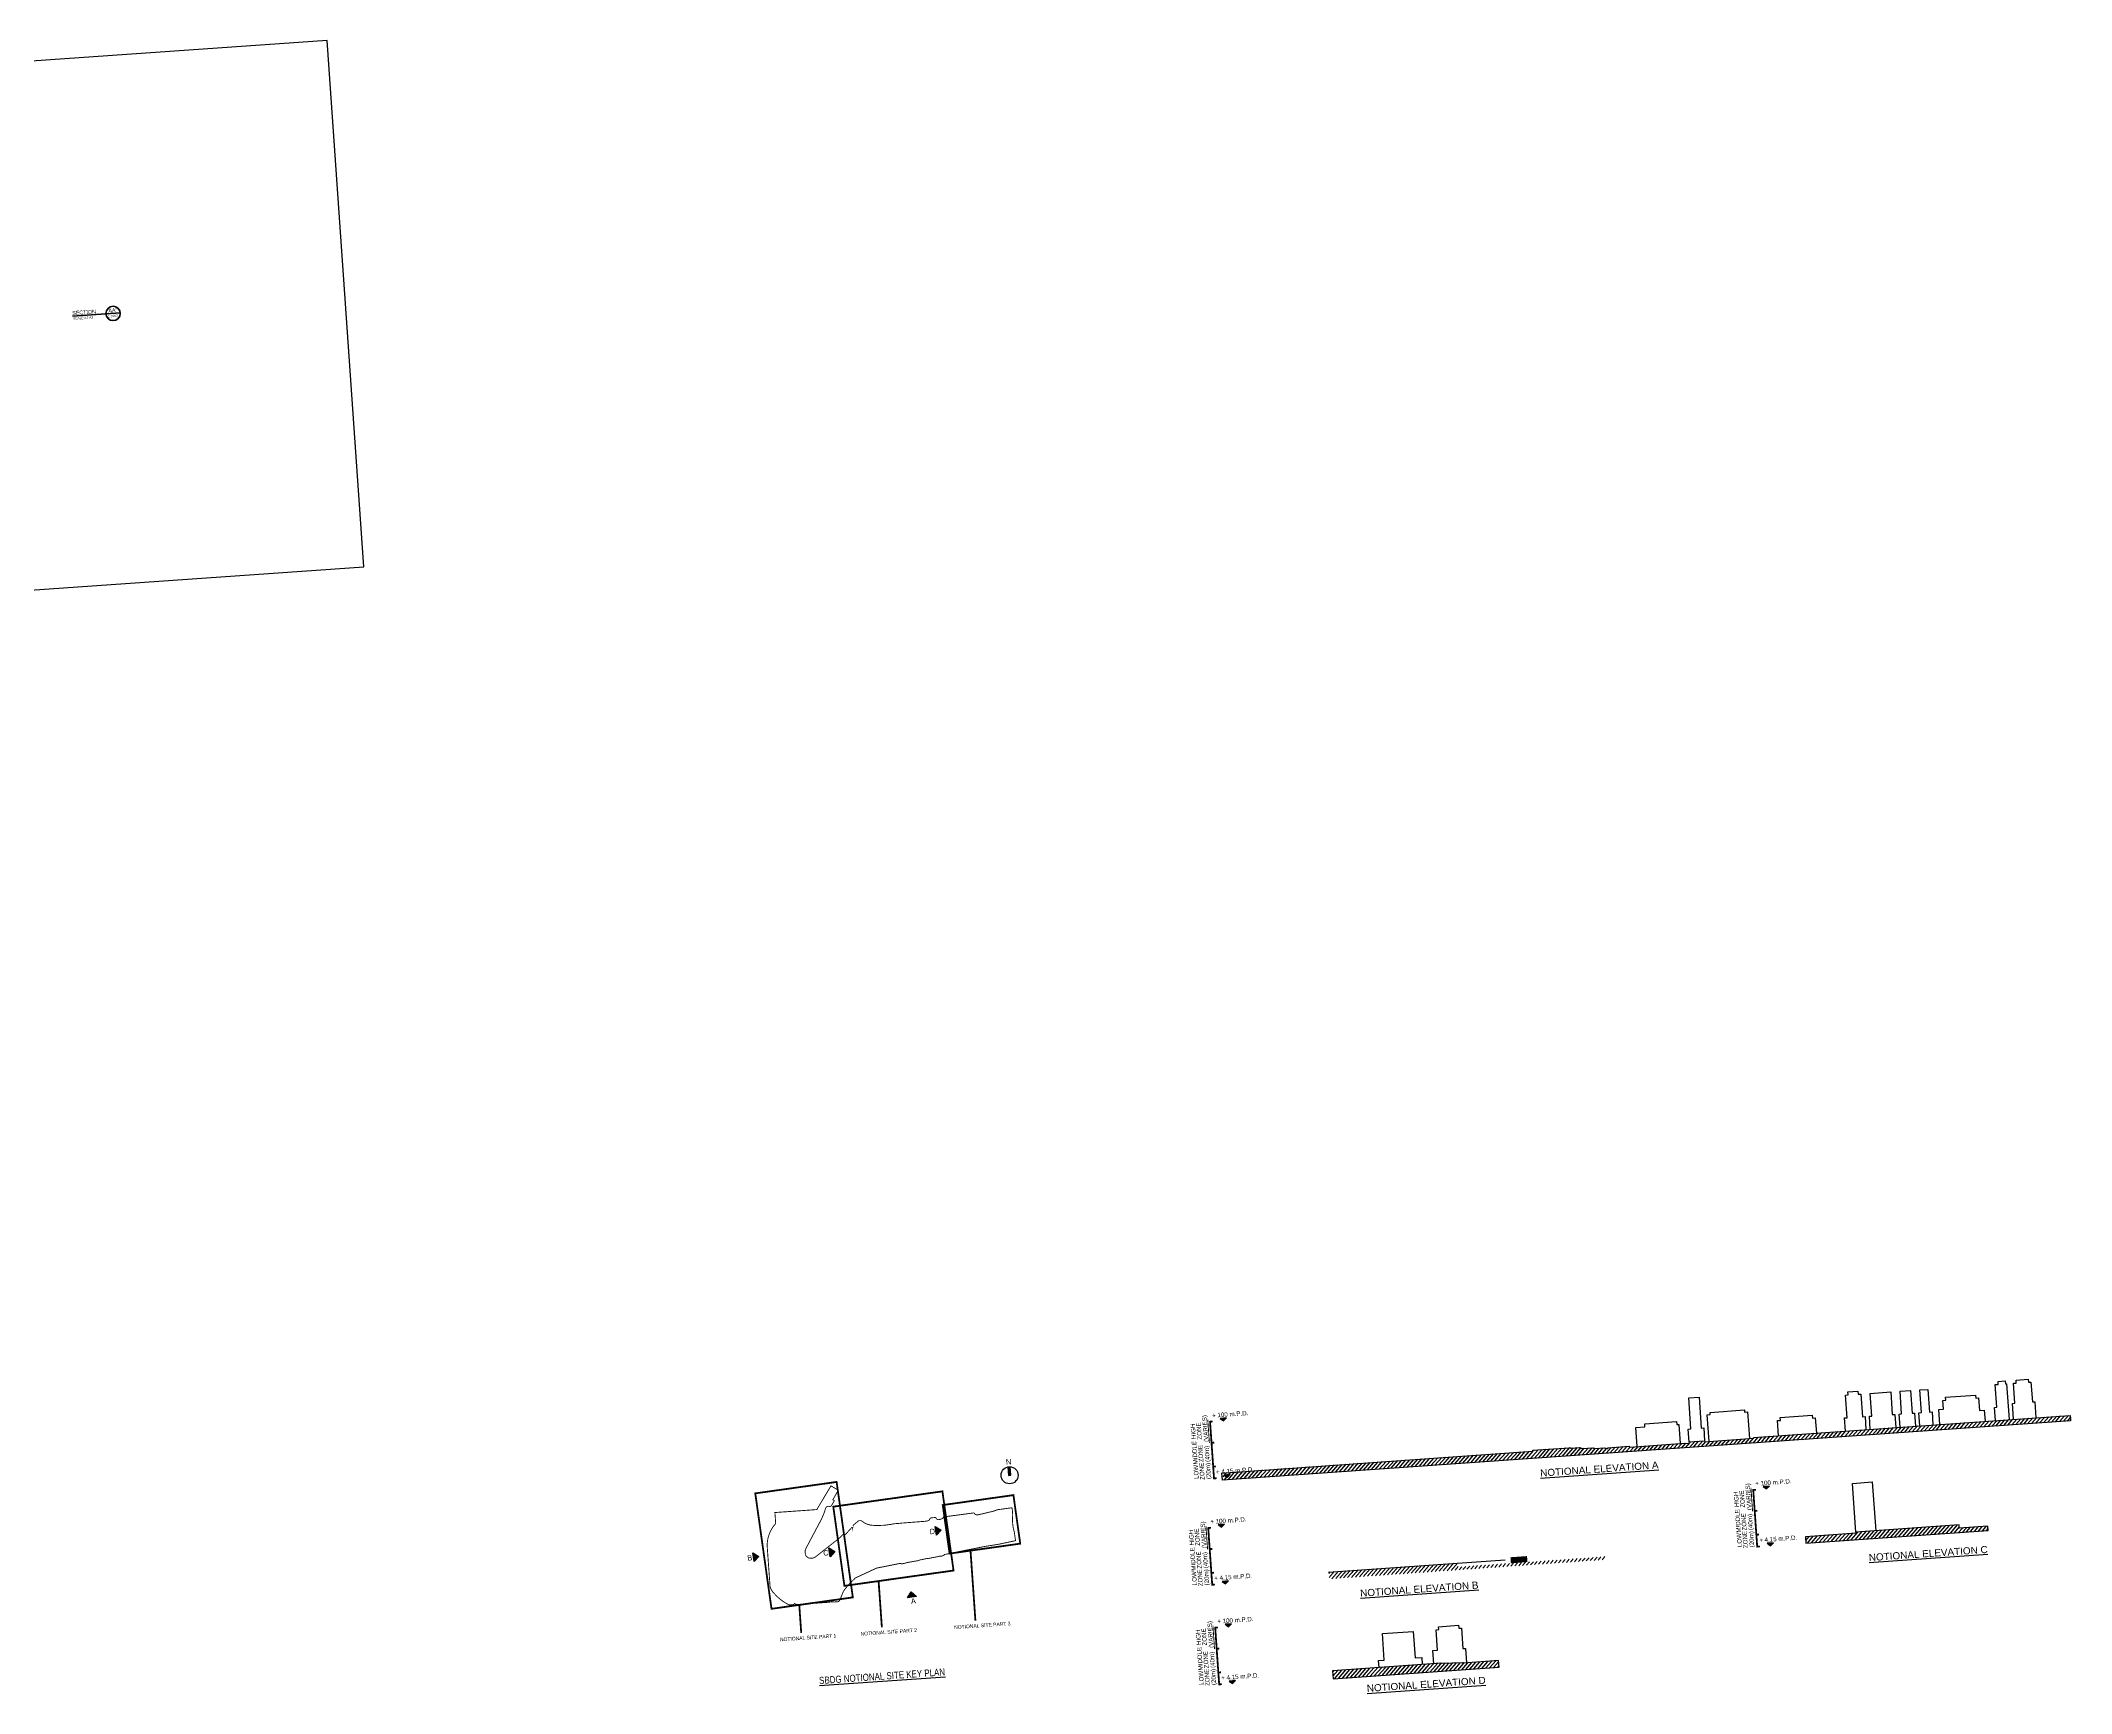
# Model space of a CAD drawing. Header units: metres. Extents: x 833997 to 840297, y 816389 to 819710.
# Drawn here: x 838010 to 840297, y 817849 to 819710 of the extents above; entities that cross this region are included whole.
import ezdxf
from ezdxf.enums import TextEntityAlignment as Align

# ---------------------------------------------------------------- set-up
doc = ezdxf.new("R2010")
doc.units = ezdxf.units.M
doc.header["$LTSCALE"] = 30
for name, pattern in [('CENTER', [2, 1.25, -0.25, 0.25, -0.25]), ('DGN Style 4', [76.563414, 38.257796, -19.128898, 0.047822, -19.128898]), ('HIDDEN2', [0.1875, 0.125, -0.0625])]:
    doc.linetypes.add(name, pattern=pattern)
for name, color, linetype, lineweight in [('AR-SIMS_BL_', 1, 'DGN Style 4', 140), ('MMH052__', 7, 'Continuous', 0), ('SBD-BACK', 1, 'HIDDEN2', 13)]:
    doc.layers.add(name, color=color, linetype=linetype, lineweight=lineweight)
for name, color, linetype in [('AR-TXT-RM_AR_BS_', 4, 'Continuous'), ('AR-TXT_AR_BS', 4, 'Continuous'), ('RLP043_T20', 3, 'Continuous'), ('RLP061', 8, 'Continuous'), ('RLP064_C240', 240, 'Continuous')]:
    doc.layers.add(name, color=color, linetype=linetype)
doc.styles.add('FLOOR_00$0$STANDARD', font='txt')
doc.styles.add('Style-Arial', font='arial.ttf', dxfattribs={"width": 0.8, "height": 2.5})
doc.styles.add('Style-ENGINEERING', font='ENGINEERING.shx')
pattern_1 = [(49.000304, (834623.0196, 818071.4535), (-2.396214, 2.0829747), [])]

# ---------------------------------------------------------------- blocks, each defined once
blk = doc.blocks.new('A$C574A2E99')
at = {"layer": 'AR-TXT_AR_BS'}
for points in [[(1.4, 1.5), (3.1, 0), (4.9, 1.5)], [(1.4, -30.5), (3.1, -32), (4.9, -30.5)]]:
    blk.add_hatch(color=256, dxfattribs=at).paths.add_polyline_path(points)
at = {"layer": 'AR-TXT-RM_AR_BS_', "color": 1, "true_color": 0xff0000, "const_width": 0.5}
blk.add_lwpolyline([(-5.6, 1.3), (-5.6, -12)], dxfattribs=at)
at = {"layer": 'AR-TXT_AR_BS', "const_width": 1}
for points in [[(-2.9, 0), (-4.4, 0), (-4.4, -11.9), (-2.9, -11.9)], [(-2.9, -11.9), (-4.4, -11.9), (-4.4, -25.3), (-2.9, -25.3)], [(-2.9, -25.3), (-4.4, -25.3), (-4.4, -32), (-2.9, -32)]]:
    blk.add_lwpolyline(points, dxfattribs=at)
at = {"layer": 'AR-TXT_AR_BS'}
for points in [[(1.4, 1.5), (3.1, 0), (4.9, 1.5), (1.4, 1.5)], [(1.4, -30.5), (3.1, -32), (4.9, -30.5), (1.4, -30.5)]]:
    blk.add_lwpolyline(points, dxfattribs=at)
at = {"layer": 'AR-TXT-RM_AR_BS_', "style": 'Style-Arial', "width": 0.8}
for s, rotation, p in [('(VARIES)', 90, (-6.1, -11.2)), ('+ 100 m.P.D.', 0, (-3, 2.2)), ('HIGH', 90, (-13, -9.1)), ('ZONE', 90, (-9.7, -9.6)), ('MIDDLE', 90, (-13, -23.4)), ('ZONE', 90, (-9.7, -22.4)), ('(40m)', 90, (-6.1, -22.5)), ('LOW', 90, (-13, -31.6)), ('ZONE', 90, (-9.7, -32.4)), ('(20m)', 90, (-6.1, -32.2)), ('+ 4.15 m.P.D.', 0, (-3, -29.7))]:
    blk.add_text(s, height=2.5, rotation=rotation, dxfattribs=at).set_placement(p)
blk = doc.blocks.new('A$C1BD54641')
at = {"layer": 'AR-TXT_AR_BS'}
blk.add_hatch(color=256, dxfattribs=at).paths.add_polyline_path([(0, 3), (2.5, 0), (-2.5, 0)])
blk.add_lwpolyline([(0, 3), (2.5, 0), (-2.5, 0), (0, 3)], dxfattribs=at)
blk = doc.blocks.new('A$C139E4BCC')
at = {"layer": 'RLP043_T20', "ltscale": 50}
blk.add_hatch(color=256, dxfattribs=at).paths.add_polyline_path([(-1.2, 0.1), (1.2, -0.1), (1.9, 9.2, 0.066966), (-0.6, 9.4)])
blk.add_lwpolyline([(-0.6, 9.4), (-1.2, 0.1), (1.2, -0.1), (1.9, 9.2)], dxfattribs=at)
blk.add_circle((0, 0), 9.38, dxfattribs=at)
at = {"layer": 'RLP043_T20', "insert": (1, 14.9), "char_height": 6, "width": 39.328, "attachment_point": 5, "rotation": 356.0018, "style": 'FLOOR_00$0$STANDARD'}
blk.add_mtext('{\\fArial|b0|i0|c0|p34;N}', dxfattribs=at)
blk = doc.blocks.new('A$C6BBC011B')
at = {"layer": 'Defpoints', "color": 250}
blk.add_lwpolyline([(-106451, 0), (733549, 0), (733549, 594000), (-106451, 594000)], close=True, dxfattribs=at)
at = {"layer": 'MMH052__', "color": 6, "linetype": 'Continuous', "lineweight": 70}
blk.add_line((479817, 304323), (425817, 304323), dxfattribs=at)
blk.add_circle((471717, 304323), 8100, dxfattribs=at)
at = {"layer": 'MMH052__', "color": 6, "linetype": 'Continuous', "lineweight": 70, "style": 'Style-ENGINEERING', "width": 0.8}
blk.add_text('SECTION', height=4500, rotation=360, dxfattribs=at).set_placement((425817, 305640))
at = {"layer": 'MMH052__', "color": 7, "linetype": 'Continuous', "lineweight": 70, "style": 'Style-ENGINEERING', "width": 0.8}
blk.add_text('1:1000', height=2700, rotation=360, dxfattribs=at).set_placement((471354, 302973), align=Align.TOP_CENTER)
at = {"layer": 'MMH052__', "color": 6, "linetype": 'Continuous', "lineweight": 70, "style": 'Style-ENGINEERING', "width": 0.8}
blk.add_text('AA"', height=4500, rotation=360, dxfattribs=at).set_placement((471717, 310140), align=Align.TOP_CENTER)
at = {"layer": 'MMH052__', "color": 7, "linetype": 'Continuous', "lineweight": 70, "char_height": 2700, "attachment_point": 1, "line_spacing_factor": 0.9, "style": 'Style-ENGINEERING'}
for s, insert in [('\\H1x;\\W0.8;SCALE ', (426357, 302973)), ('{\\W0.8;AT A\\Fengineering|c136;3}', (438957, 302973))]:
    blk.add_mtext(s, dxfattribs=dict(at, insert=insert))

msp = doc.modelspace()

# ---------------------------------------------------------------- hatches: boundary and pattern name
msp.add_hatch(color=253).paths.add_polyline_path([(839684.46, 817996.99), (839665.79, 817995.65), (839665.31, 818002.43), (839683.99, 818003.74)])
at = {"layer": 'RLP061'}
h = msp.add_hatch(dxfattribs=at)
h.set_pattern_fill('ANSI31', color=256, style=0)
h.set_pattern_definition([(49.000304, (834624.1374, 818071.5992), (-2.396214, 2.0829747), [])])
h.paths.add_polyline_path([(839341.52, 818097.56), (839691.77, 818122.06), (839691.69, 818123.07), (839732.93, 818125.95), (839732.93, 818125.88), (839733.16, 818125.9), (839733.17, 818125.82), (839733.4, 818125.84), (839733.41, 818125.77), (839733.64, 818125.79), (839733.64, 818125.72), (839733.88, 818125.73), (839733.88, 818125.66), (839734.12, 818125.68), (839734.12, 818125.61), (839734.35, 818125.62), (839734.36, 818125.55), (839734.59, 818125.57), (839734.6, 818125.5), (839744.14, 818126.17), (839744.15, 818126.07), (839744.38, 818126.09), (839744.39, 818125.99), (839744.62, 818126.01), (839744.62, 818125.91), (839744.86, 818125.93), (839744.86, 818125.83), (839745.1, 818125.85), (839745.1, 818125.75), (839745.34, 818125.77), (839745.34, 818125.67), (839745.58, 818125.68), (839745.58, 818125.59), (839745.82, 818125.6), (839745.82, 818125.51), (839746.05, 818125.52), (839746.06, 818125.43), (839746.29, 818125.44), (839746.3, 818125.35), (839746.53, 818125.36), (839746.54, 818125.27), (839746.77, 818125.28), (839746.78, 818125.19), (839747.01, 818125.2), (839747.02, 818125.11), (839747.25, 818125.12), (839747.26, 818125.03), (839759.12, 818125.86), (839759.13, 818125.76), (839759.36, 818125.78), (839759.37, 818125.69), (839759.6, 818125.7), (839759.61, 818125.61), (839759.84, 818125.63), (839759.85, 818125.53), (839760.08, 818125.55), (839760.08, 818125.46), (839760.32, 818125.47), (839760.32, 818125.38), (839760.56, 818125.4), (839760.56, 818125.31), (839760.8, 818125.32), (839760.8, 818125.23), (839761.03, 818125.24), (839761.04, 818125.15), (839761.27, 818125.17), (839761.28, 818125.08), (839761.51, 818125.09), (839761.52, 818125), (839772.47, 818125.76), (839772.48, 818125.67), (839772.71, 818125.69), (839772.72, 818125.59), (839772.95, 818125.61), (839772.95, 818125.51), (839773.19, 818125.53), (839773.19, 818125.43), (839773.43, 818125.45), (839773.43, 818125.36), (839773.67, 818125.37), (839773.67, 818125.28), (839773.91, 818125.29), (839773.91, 818125.2), (839774.14, 818125.21), (839774.15, 818125.12), (839774.38, 818125.14), (839774.39, 818125.04), (839774.62, 818125.06), (839774.63, 818124.96), (839774.86, 818124.98), (839774.87, 818124.88), (839776.33, 818124.99), (839776.26, 818125.96), (839800.05, 818127.62), (839800.14, 818126.41), (839806.48, 818126.85), (839806.47, 818126.96), (839862.4, 818130.87), (839862.41, 818130.76), (839867.89, 818131.14), (839867.81, 818132.36), (839885.1, 818133.57), (839885.16, 818132.63), (839940.5, 818136.5), (839940.43, 818137.44), (840296.52, 818162.34), (840296.95, 818156.12), (839342.09, 818089.35)])
h = msp.add_hatch(dxfattribs=at)
h.set_pattern_fill('ANSI31', color=256, style=0)
h.set_pattern_definition(pattern_1)
h.paths.add_polyline_path([(839997.51, 818025.43), (839998, 818018.35), (840203.36, 818032.71), (840203.04, 818037.36), (840170.76, 818035.11), (840170.49, 818038.9), (840054.41, 818030.78), (840054.5, 818029.42)])
h = msp.add_hatch(dxfattribs=at)
h.set_pattern_fill('ANSI31', color=256, style=0)
h.set_pattern_definition(pattern_1)
h.paths.add_polyline_path([(839464.91, 817874.57), (839465.57, 817865.59), (839652.45, 817878.66), (839651.93, 817886.08), (839612.44, 817883.31), (839612.43, 817883.38), (839611.41, 817883.64), (839603.96, 817883.11), (839602.94, 817883.44), (839595.96, 817882.95), (839594.93, 817883.24), (839594.93, 817883.27), (839587.95, 817882.78), (839587.94, 817882.84), (839586.92, 817883.1)])
at = {"layer": 'SBD-BACK', "linetype": 'Continuous'}
h = msp.add_hatch(dxfattribs=at)
h.set_pattern_fill('ANSI31', color=253, style=0)
h.set_pattern_definition([(49.000304, (834623.0196, 818071.4535), (-2.396214, 2.0829747), [])])
h.paths.add_polyline_path([(839460.61, 817985.79), (839461.15, 817978.03), (839773, 817999.84), (839772.77, 818003.17), (839606.57, 817991.54), (839606.26, 817995.98)])

# ---------------------------------------------------------------- linework, layer by layer
msp.add_line((839460.61, 817985.79), (839659.5, 817999.7))
at = {"color": 7, "const_width": 1}
msp.add_lwpolyline([(839027.04, 818048.01), (839030.38, 818048.29), (839060.61, 818052.31), (839061.28, 818052.39, 0.347225), (839066.01, 818050.21), (839078.1, 818053.11), (839082.22, 818054.1, 0.0423673), (839087.04, 818055.7), (839087.46, 818055.89), (839103.95, 818058.16), (839104.01, 818058.08), (839104.41, 818055.79), (839104.71, 818052.52), (839104.78, 818049.57), (839104.68, 818047.24), (839104.65, 818046.4), (839104.6, 818044.69), (839104.67, 818042.19), (839104.92, 818039.17), (839105.35, 818036.02), (839106.47, 818031.47), (839108.08, 818021.12), (839092.43, 818017.8), (839089.49, 818017.18), (839083.42, 818016.18), (839073.76, 818014.65), (839027.68, 818005.46), (839027.47, 818004.51), (839024.2, 818003.55), (839022.34, 818003.62), (839018.76, 818002.71), (839013.77, 818001.88), (839011.33, 818001.32), (839006.77, 818000.74), (839002.3, 817999.62), (839001.54, 817999.73), (838997.84, 817998.56), (838988.51, 817996.91), (838985.15, 817996.22), (838984.27, 817995.9), (838982.37, 817995.45), (838979.67, 817994.95), (838978.24, 817995.52), (838951.46, 817990.17), (838927.24, 817978.92), (838926.31, 817977.67), (838921.78, 817973.43), (838916.73, 817967.6), (838914.21, 817964.14), (838912.18, 817959.06), (838910.46, 817954.91, -0.3055422), (838907.77, 817952.38), (838904.07, 817952.07), (838902, 817952.37), (838897.08, 817951.71), (838862.67, 817949.27), (838860.52, 817949.58), (838859.48, 817950.26), (838859.19, 817950.26), (838857.49, 817948.85), (838856.91, 817948.78), (838855.95, 817948.86), (838855.01, 817948.76), (838853.18, 817948.79), (838849.95, 817950.41), (838846.22, 817952.77), (838842.19, 817955.84), (838838.99, 817958.7), (838835.14, 817962.88), (838833.15, 817965.56), (838831.68, 817968.86), (838828.58, 818011.89, -0.2154509), (838837.95, 818040.41), (838837.07, 818052.78), (838884.25, 818056.12), (838900.19, 818082.82), (838908.44, 818077.92), (838902.32, 818067.23), (838903.54, 818066.54, -0.4149358), (838903.76, 818065.72), (838900.98, 818060.86, -0.3405886), (838898.28, 818059.73, 0.3847238), (838894.22, 818057.66, -0.0458059), (838889.27, 818044.96), (838871.88, 818012.15, 0.2356932), (838871.72, 818005.58), (838871.44, 818005.21, 0.2102692), (838876.32, 818001.2), (838876.6, 818001.57, 0.2311735), (838882.95, 818002.95), (838909.27, 818023.71, 0.0256367), (838911.53, 818025.83), (838912.24, 818026.59), (838913.83, 818028.36, -0.4178937), (838914.68, 818028.41), (838915.56, 818027.62, 0.4262022), (838916.14, 818027.64), (838923.52, 818035.83, -0.5375998), (838924.51, 818035.68), (838924.57, 818035), (838925.23, 818038.53), (838929.51, 818041.99, -0.3901729), (838935.22, 818043.05), (838935.88, 818042.59), (838936.93, 818041.74, 0.1251081), (838946.9, 818038.41), (838951.78, 818038.11), (838960.68, 818038.49), (838968.12, 818039.54), (838971.51, 818040.17), (838977.6, 818040.64), (838979.51, 818040.88), (839005.07, 818042.84, 0.0264443), (839008.34, 818043.27, 0.001857), (839008.57, 818043.31, 0.0552563), (839009.49, 818043.6, 0.2310862), (839012.02, 818046.66), (839013.35, 818046.83), (839018.14, 818047.24, 0.0773115), (839019.15, 818045.58, 0.2675365), (839021.38, 818044.77, 0.0363771), (839024.77, 818045.63, 0.2494172)], format="xyb", close=True, dxfattribs=at)
at = {"layer": 'AR-SIMS_BL_', "color": 7, "linetype": 'CENTER', "ltscale": 0.5, "const_width": 2}
msp.add_lwpolyline([(838814.97, 818074.36), (838906.56, 818087.23), (838924.83, 817957.24), (838833.24, 817944.37)], close=True, dxfattribs=at)
for points in [[(838902.81, 818059.38), (839025.68, 818076.65), (839038.22, 817987.49), (838915.35, 817970.22), (838902.81, 818059.38)], [(839026.06, 818061.21), (839105.65, 818072.4), (839113.32, 818017.76), (839033.74, 818006.58), (839026.06, 818061.21)]]:
    msp.add_lwpolyline(points, dxfattribs=at)
at = {"layer": 'AR-SIMS_BL_', "color": 7, "linetype": 'Continuous', "ltscale": 0.5, "const_width": 2}
for points in [[(839062.85, 817931.02), (839057.34, 818009.89)], [(839062.85, 817931.02), (839059.28, 817982.14)], [(838954.43, 817966.69), (838953.8, 817975.63)], [(838957.5, 817923.65), (838953.92, 817974.77)], [(838866.71, 817917.31), (838864.51, 817948.76)]]:
    msp.add_lwpolyline(points, dxfattribs=at)
at = {"layer": 'RLP061'}
for points in [[(839340.43, 818096.96), (839690.65, 818121.91), (839690.58, 818122.92), (839731.81, 818125.8), (839731.81, 818125.73), (839732.05, 818125.75), (839732.05, 818125.68), (839732.28, 818125.7), (839732.29, 818125.62), (839732.52, 818125.64), (839732.53, 818125.57), (839732.76, 818125.59), (839732.76, 818125.52), (839733, 818125.53), (839733, 818125.46), (839733.23, 818125.48), (839733.24, 818125.41), (839733.47, 818125.42), (839733.48, 818125.35), (839743.02, 818126.02), (839743.03, 818125.92), (839743.26, 818125.94), (839743.27, 818125.84), (839743.5, 818125.86), (839743.51, 818125.76), (839743.74, 818125.78), (839743.75, 818125.68), (839743.98, 818125.7), (839743.99, 818125.6), (839744.22, 818125.62), (839744.23, 818125.52), (839744.46, 818125.54), (839744.46, 818125.44), (839744.7, 818125.46), (839744.7, 818125.36), (839744.94, 818125.38), (839744.94, 818125.28), (839745.18, 818125.3), (839745.18, 818125.2), (839745.42, 818125.22), (839745.42, 818125.12), (839745.66, 818125.14), (839745.66, 818125.04), (839745.9, 818125.06), (839745.9, 818124.96), (839746.13, 818124.98), (839746.14, 818124.88), (839758, 818125.71), (839758.01, 818125.62), (839758.24, 818125.63), (839758.25, 818125.54), (839758.48, 818125.56), (839758.49, 818125.47), (839758.72, 818125.48), (839758.73, 818125.39), (839758.96, 818125.41), (839758.97, 818125.31), (839759.2, 818125.33), (839759.21, 818125.24), (839759.44, 818125.25), (839759.44, 818125.16), (839759.68, 818125.18), (839759.68, 818125.08), (839759.92, 818125.1), (839759.92, 818125.01), (839760.16, 818125.02), (839760.16, 818124.93), (839760.4, 818124.95), (839760.4, 818124.85), (839771.35, 818125.62), (839771.36, 818125.52), (839771.59, 818125.54), (839771.6, 818125.45), (839771.83, 818125.46), (839771.84, 818125.37), (839772.07, 818125.38), (839772.08, 818125.29), (839772.31, 818125.3), (839772.32, 818125.21), (839772.55, 818125.23), (839772.55, 818125.13), (839772.79, 818125.15), (839772.79, 818125.05), (839773.03, 818125.07), (839773.03, 818124.97), (839773.27, 818124.99), (839773.27, 818124.89), (839773.51, 818124.91), (839773.51, 818124.82), (839773.75, 818124.83), (839773.75, 818124.74), (839775.21, 818124.84), (839775.15, 818125.81), (839798.94, 818127.48), (839799.02, 818126.26), (839805.36, 818126.7), (839805.35, 818126.81), (839861.28, 818130.72), (839861.29, 818130.62), (839866.77, 818131), (839866.69, 818132.22), (839883.98, 818133.42), (839884.05, 818132.48), (839939.38, 818136.35), (839939.31, 818137.29), (840295.4, 818162.2), (840295.83, 818155.98), (839340.97, 818089.2)], [(839997.51, 818025.43), (839998, 818018.35), (840203.36, 818032.71), (840203.04, 818037.36), (840170.76, 818035.11), (840170.49, 818038.9), (840054.41, 818030.78), (840054.5, 818029.42)], [(839464.91, 817874.57), (839465.57, 817865.59), (839652.45, 817878.66), (839651.93, 817886.08), (839612.44, 817883.31), (839612.43, 817883.38), (839611.41, 817883.64), (839603.96, 817883.11), (839602.94, 817883.44), (839595.96, 817882.95), (839594.93, 817883.24), (839594.93, 817883.27), (839587.95, 817882.78), (839587.94, 817882.84), (839586.92, 817883.1)]]:
    msp.add_lwpolyline(points, close=True, dxfattribs=at)
at = {"layer": 'RLP064_C240', "color": 0}
for points in [[(840042.57, 818144.52), (840041.53, 818159.28), (840044.32, 818159.47), (840042.54, 818185.01), (840045.61, 818185.23), (840045.38, 818188.57), (840056.55, 818189.35), (840056.78, 818186.03), (840059.86, 818186.22), (840061.64, 818160.69), (840064.6, 818160.89), (840065.64, 818146.13)], [(840070.49, 818146.47), (840069.46, 818161.23), (840072.25, 818161.39), (840070.47, 818186.97), (840093.54, 818188.58), (840095.33, 818163.01), (840098.12, 818163.24), (840099.16, 818148.47)], [(840104.01, 818148.81), (840102.98, 818163.58), (840105.77, 818163.77), (840104.05, 818189.35), (840115.89, 818190.14), (840117.67, 818164.6), (840120.47, 818164.8), (840121.5, 818150.04)], [(840126.35, 818150.37), (840125.32, 818165.14), (840128.12, 818165.33), (840126.33, 818190.91), (840135.44, 818191.51), (840137.23, 818165.97), (840140.02, 818166.17), (840141.05, 818151.4)], [(840211.43, 818156.32), (840210.4, 818171.09), (840213.06, 818171.27), (840211.28, 818196.81), (840214.6, 818197.04), (840214.37, 818200.37), (840222.42, 818200.93), (840222.65, 818197.61), (840223.91, 818197.7), (840226.73, 818157.39)], [(840231.72, 818157.74), (840230.46, 818175.7), (840233.26, 818175.89), (840231.69, 818198.34), (840234.88, 818198.56), (840234.65, 818201.89), (840248.41, 818202.85), (840248.64, 818199.53), (840251.44, 818199.72), (840253.01, 818177.28), (840255.8, 818177.47), (840257.06, 818159.52)], [(839866.59, 818132.21), (839865.57, 818146.84), (839868.46, 818147.04), (839866.02, 818181.96), (839877.72, 818182.78), (839880.16, 818147.86), (839883.06, 818148.06), (839883.98, 818133.43)], [(839889, 818132.83), (839886.9, 818162.9), (839890.22, 818163.13), (839890.05, 818165.59), (839928.82, 818168.3), (839929, 818165.84), (839932.32, 818166.08), (839934.42, 818136)], [(840148.7, 818151.94), (840147.52, 818168.76), (840152.84, 818169.14), (840152.15, 818179.11), (840155.47, 818179.34), (840155.24, 818182.67), (840188.96, 818185.03), (840189.19, 818181.7), (840192.51, 818181.93), (840193.5, 818167.83), (840198.82, 818168.21), (840199.71, 818155.5)], [(839808.14, 818127.01), (839806.63, 818148.58), (839816.77, 818149.29), (839816.54, 818152.61), (839852.4, 818155.12), (839852.63, 818151.8), (839855.03, 818151.96), (839856.54, 818130.39)], [(839967.15, 818139.24), (839965.95, 818156.3), (839969.28, 818156.53), (839969.04, 818159.86), (840005.02, 818162.37), (840005.26, 818159.05), (840008.58, 818159.28), (840009.77, 818142.22)], [(840054.41, 818030.78), (840050.57, 818085.65), (840072.76, 818087.2), (840076.6, 818032.33)], [(839517.43, 817878.24), (839516.87, 817886.15), (839523.19, 817886.6), (839521.1, 817916.49), (839555.76, 817918.91), (839557.85, 817889.02), (839565.49, 817889.55), (839566.05, 817881.64)], [(839578.88, 817882.54), (839577.84, 817897.3), (839583.16, 817897.67), (839581.55, 817920.68), (839584.63, 817920.9), (839584.4, 817924.24), (839606.99, 817925.82), (839607.22, 817922.51), (839610.22, 817922.72), (839611.83, 817899.68), (839614.62, 817899.87), (839615.76, 817883.55)]]:
    msp.add_lwpolyline(points, dxfattribs=at)

# ---------------------------------------------------------------- block references
at = {"xscale": 1.024000000000001, "yscale": 1.024000000000001, "zscale": 1.024000000000001, "rotation": 8.001002690036083}
msp.add_blockref('A$C139E4BCC', (839101.35, 818094.72), dxfattribs=at)
at = {"layer": 'AR-TXT_AR_BS', "xscale": 2, "yscale": 2, "zscale": 2}
for p, rotation in [((839018.33, 818032.22), 277.9995820802113), ((838813.07, 818002.5), 277.9995820802113), ((838898.56, 818007.98), 277.9995820802113), ((838991.49, 817957.43), 7.999582080211334)]:
    msp.add_blockref('A$C1BD54641', p, dxfattribs=dict(at, rotation=rotation))
at = {"layer": 'Defpoints', "xscale": 0.001, "yscale": 0.001, "zscale": 0.001, "rotation": 4.000303780547992}
msp.add_blockref('A$C6BBC011B', (837642.51, 819066.45), dxfattribs=at)
at = {"layer": 'SBD-BACK', "xscale": 2, "yscale": 2, "zscale": 2, "rotation": 4.000303780547994}
for p in [(839335.84, 818155.67), (839947.48, 818078.87), (839333.79, 818035.95), (839341.64, 817923.75)]:
    msp.add_blockref('A$C574A2E99', p, dxfattribs=at)

# ---------------------------------------------------------------- texts
at = {"layer": 'AR-TXT-RM_AR_BS_', "style": 'Style-Arial'}
for s, p in [('%%UNOTIONAL ELEVATION A', (839699.09, 818093.17)), ('%%UNOTIONAL ELEVATION C', (840069.13, 817997.99)), ('%%UNOTIONAL ELEVATION B', (839496.36, 817957.93)), ('%%UNOTIONAL ELEVATION D', (839503.86, 817850.75))]:
    msp.add_text(s, height=8, rotation=4.0003, dxfattribs=at).set_placement(p)
at = {"layer": 'AR-TXT-RM_AR_BS_', "style": 'Style-Arial', "width": 0.8}
msp.add_text('%%USBDG NOTIONAL SITE KEY PLAN', height=8, rotation=4.0003, dxfattribs=at).set_placement((838887.15, 817859.57))
at = {"layer": 'AR-TXT_AR_BS', "style": 'Style-Arial', "width": 0.8}
for s, height, rotation, p in [('D', 6, 7.99958, (839011.72, 818028.18)), ('B', 6, 7.99958, (838806.46, 817998.47)), ('C', 6, 7.99958, (838891.95, 818003.95)), ('A', 6, 7.99958, (838990.64, 817949.76)), ('NOTIONAL SITE PART 1', 4, 4.00031, (838842.91, 817907.76)), ('NOTIONAL SITE PART 2', 4, 4.00031, (838933.69, 817914.11)), ('NOTIONAL SITE PART 3', 4, 4.00031, (839039.05, 817921.48))]:
    msp.add_text(s, height=height, rotation=rotation, dxfattribs=at).set_placement(p)

doc.saveas('drawing.dxf')
